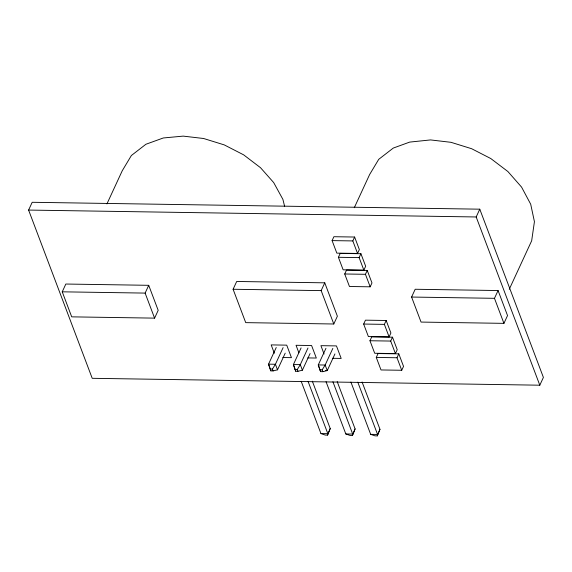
<?xml version="1.0" encoding="UTF-8"?>
<svg xmlns="http://www.w3.org/2000/svg" width="572" height="572" viewBox="0 0 572 572"><rect width="100%" height="100%" fill="white"/><g stroke="black" fill="none" stroke-linecap="round" stroke-linejoin="round"><path stroke-width="0.86" d="M301.179 381.295L320.949 433.576L325.289 435.085L327.541 435.12L330.223 428.514L312.341 381.209M326.04 381.681L345.817 433.962L350.15 435.471L352.402 435.507L355.09 428.9L337.201 381.588M350.908 382.06L370.677 434.348L375.017 435.85L377.27 435.885L379.958 429.279L362.069 381.974M330.223 428.514L327.541 435.12M355.09 428.9L352.402 435.507M379.958 429.279L377.27 435.885M28.6 210.067L32.196 202.288L479.779 209.18L543.4 377.42L539.804 385.199L92.221 378.307L28.6 210.067L476.183 216.967L479.779 209.18M62.241 291.82L65.837 284.034L148.72 285.314L158.187 310.346L154.59 318.132L71.707 316.852L62.241 291.82L145.124 293.093L148.72 285.314M106.928 203.904L122.251 170.749L131.374 155.512L145.917 144.258L163.299 137.974L183.183 136.115L203.625 138.503L224.253 144.895L243.658 154.855L260.517 167.71L273.688 182.582L282.904 199.385L284.62 206.378M233.097 289.26L236.694 281.474L324.76 282.833L337.38 316.209L333.791 323.995L245.724 322.637L233.097 289.26L321.164 290.612L324.76 282.833M276.233 347.511L268.54 364.157L270.863 370.87L273.116 370.906L277.52 369.812L285.213 353.167M332.096 240.605L333.891 236.715L354.619 237.037L359.352 249.549L357.55 253.446L336.829 253.124L332.096 240.605L352.817 240.926L354.619 237.037M283.119 347.619L275.425 364.264L272.429 369.09L273.116 370.906M354.29 207.715L369.612 174.56L378.736 159.323L393.279 148.069L409.702 142.092L430.544 139.925L450.986 142.314L471.614 148.706L490.79 158.544L507.879 171.521L521.571 187.101L530.702 204.218L534.427 221.671L531.667 240.776L509.252 289.289M338.409 257.293L340.204 253.403L360.925 253.725L365.658 266.245L363.863 270.134L343.143 269.812L338.409 257.293L359.13 257.615L360.925 253.725M301.094 347.898L293.407 364.543L295.731 371.249L297.983 371.285L302.388 370.191L310.081 353.546M307.979 347.998L300.293 364.65L297.297 369.476L297.983 371.285M344.716 273.988L346.518 270.091L367.238 270.413L371.972 282.933L370.177 286.822L349.456 286.5L344.716 273.988L365.444 274.303L367.238 270.413M325.961 348.276L318.268 364.929L320.592 371.636L322.844 371.671L327.255 370.577L334.942 353.932M332.847 348.384L325.153 365.029L322.158 369.855L322.844 371.671M363.656 324.052L365.451 320.163L386.171 320.484L390.905 333.004L389.11 336.894L368.389 336.572L363.656 324.052L384.377 324.374L386.171 320.484M369.962 340.748L371.764 336.851L392.485 337.173L397.218 349.692L395.424 353.582L374.696 353.26L369.962 340.748L390.69 341.062L392.485 337.173M376.276 357.436L378.078 353.546L398.798 353.861L403.532 366.38L401.73 370.27L381.009 369.955L376.276 357.436L396.997 357.757L398.798 353.861M411.59 297.047L415.186 289.26L498.069 290.54L507.536 315.572L503.939 323.359L421.056 322.079L411.59 297.047L494.473 298.319L498.069 290.54M282.825 357.529L291.455 357.657L286.722 345.145L271.178 344.902L274.338 353.246M307.686 357.908L316.323 358.043L311.59 345.524L296.046 345.288L298.884 352.795M332.554 358.294L341.184 358.422L336.45 345.91L320.913 345.667L324.067 354.011M270.177 369.054L272.429 369.09M295.045 369.441L297.297 369.476M319.905 369.819L322.158 369.855M325.532 370.549L327.255 370.577L325.153 365.029L318.268 364.929L320.592 371.636M320.949 433.576L327.835 433.683L308.065 381.402M345.817 433.962L352.702 434.069L332.925 381.781M370.677 434.348L377.563 434.448L357.793 382.167M476.183 216.967L539.804 385.199M494.473 298.319L503.939 323.359M352.817 240.926L357.55 253.446M359.13 257.615L363.863 270.134M365.444 274.303L370.177 286.822M384.377 324.374L389.11 336.894M390.69 341.062L395.424 353.582M396.997 357.757L401.73 370.27M321.164 290.612L333.791 323.995M302.388 370.191L300.293 364.65L293.407 364.543L295.731 371.249M277.52 369.812L275.425 364.264L268.54 364.157L270.863 370.87M145.124 293.093L154.59 318.132"/></g></svg>
